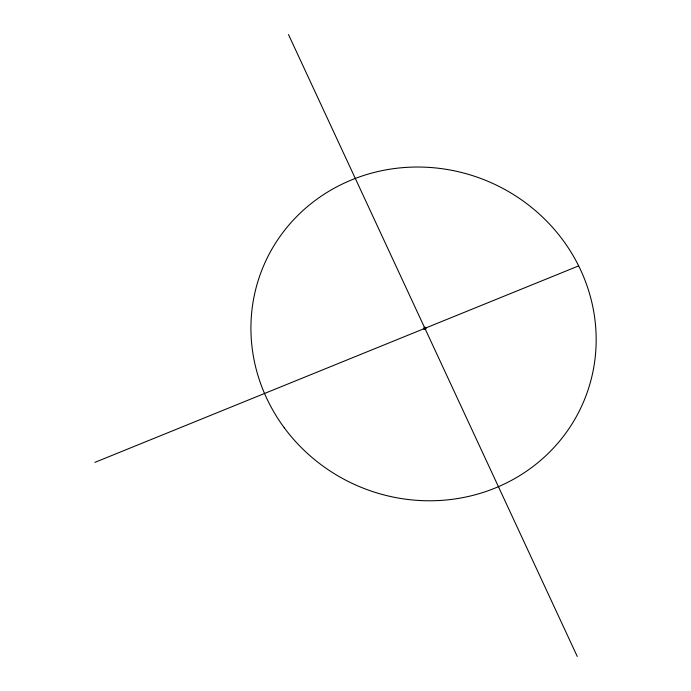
<?xml version="1.0" encoding="UTF-8"?>
<svg xmlns="http://www.w3.org/2000/svg" width="691" height="691" viewBox="0 0 691 691"><rect width="100%" height="100%" fill="white"/><g stroke="black" fill="none" stroke-linecap="round" stroke-linejoin="round"><path stroke-width="1.04" d="M94.883 462.383L423.894 328.743M425.915 327.923L578.643 265.897M288.493 34.55L577.253 656.45M284.243 427.738A173.83 165.615 22.8 0 0 581.477 406.524A173.83 165.615 22.8 0 0 404.926 167.481A173.83 165.615 22.8 0 0 284.243 427.738M423.989 328.907A1.123 1.062 22.7 0 0 425.906 328.838A1.123 1.062 22.7 0 0 424.818 327.266A1.123 1.062 22.7 0 0 423.989 328.907"/></g></svg>
